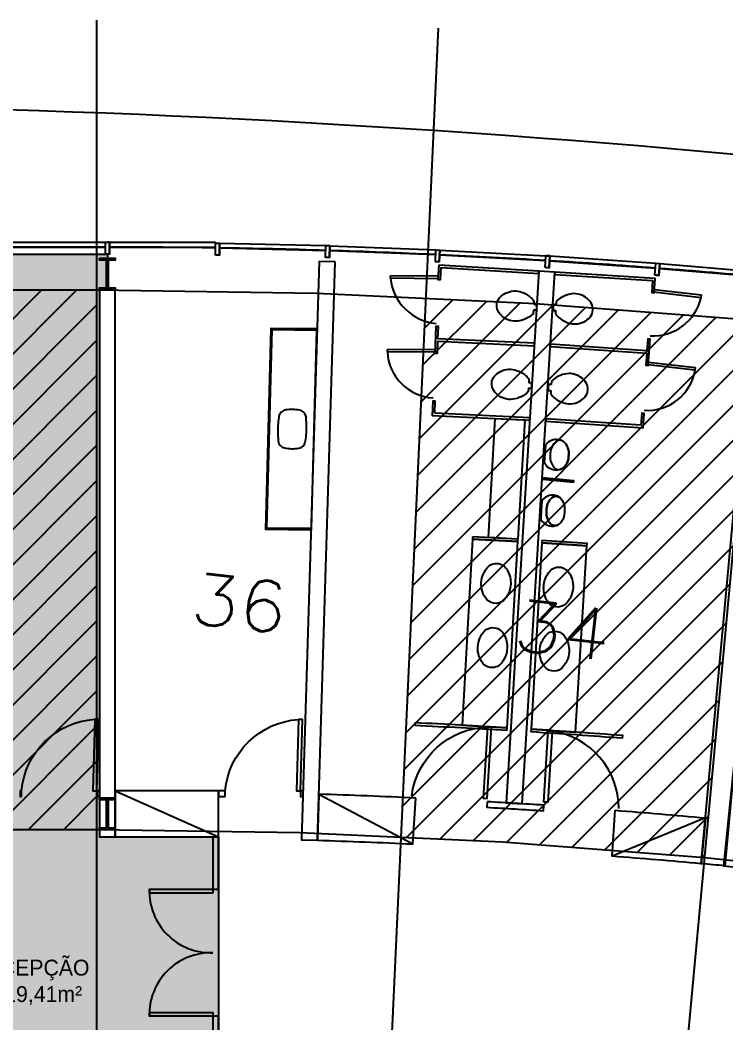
# Model space of a CAD drawing. Header units: millimetres. Extents: x -3 to 87.1, y -29 to 24.
# Drawn here: x 14.08 to 22.97, y 10.93 to 23.57 of the extents above; entities that cross this region are included whole.
import ezdxf
from ezdxf.enums import TextEntityAlignment as Align

# ---------------------------------------------------------------- set-up
doc = ezdxf.new("R2010")
doc.units = ezdxf.units.MM
for name, color, linetype in [('AR-AR', 3, 'Continuous'), ('AR-ARMÁRIO', 2, 'Continuous'), ('AR-DIV', 2, 'Continuous'), ('AR-ESQ', 2, 'Continuous'), ('AR-EST', 4, 'Continuous'), ('AR-PAR-ALV', 5, 'Continuous'), ('AR-PIS-EXT', 2, 'Continuous'), ('AR-POR', 1, 'Continuous'), ('AR-SAN', 2, 'Continuous'), ('AR-TXT', 2, 'Continuous'), ('MALHA PARA NUMERAÇÃO DE SALAS', 1, 'Continuous')]:
    doc.layers.add(name, color=color, linetype=linetype)
doc.styles.add('1-125', font='stylu.ttf', dxfattribs={"height": 0.2})
doc.styles.add('S20', font='simplex.shx', dxfattribs={"width": 1.1, "height": 0.2})

# ---------------------------------------------------------------- blocks, each defined once
blk = doc.blocks.new('numeracao de salas anexo2')
at = {"layer": 'MALHA PARA NUMERAÇÃO DE SALAS'}
h = blk.add_hatch(dxfattribs=at)
h.set_pattern_fill('ANSI31', color=256, scale=2.5, style=0)
h.set_pattern_definition([(45, (100.34865, 6.72668), (-0.2209709, 0.2209709), [])])
h.paths.add_polyline_path([(78.927, -20.555), (78, -19.715), (73.434, -24.754), (74.361, -25.594), (76.213, -27.272), (77.89, -28.792, -0.024814), (81.404, -22.799), (80.779, -22.233)])
h.paths.add_polyline_path([(79.491, -16.208), (84.057, -11.169), (82.205, -9.491), (81.279, -8.651), (76.713, -13.69)])
h.paths.add_polyline_path([(74.295, -16.358), (73.369, -15.519), (71.516, -13.84), (66.95, -18.879), (68.803, -20.558), (69.729, -21.397)])
h.paths.add_polyline_path([(73.934, -11.172), (78.5, -6.133), (76.423, -4.309), (75.358, -3.429), (71.029, -8.672), (72.014, -9.486)])
h.paths.add_polyline_path([(68.737, -11.448), (67.795, -10.67), (65.863, -9.172), (61.779, -14.609), (63.546, -15.979), (64.408, -16.691)])
h.paths.add_polyline_path([(62.875, -7.046), (61.865, -6.357), (59.804, -5.043), (56.237, -10.833), (58.123, -12.035), (59.047, -12.664)])
h.paths.add_polyline_path([(56.634, -3.201), (55.565, -2.608), (53.391, -1.489), (50.372, -7.582), (52.36, -8.605), (53.338, -9.147)])
h.paths.add_polyline_path([(50.065, 0.055), (48.946, 0.547), (46.679, 1.461), (44.232, -4.883), (46.306, -5.72), (47.33, -6.17)])
h.paths.add_polyline_path([(43.226, 2.693), (42.066, 3.08), (39.725, 3.782), (39.723, 3.782), (37.871, -2.76), (40.013, -3.403), (41.073, -3.757)])
h.paths.add_polyline_path([(36.172, 4.691), (34.985, 4.969), (32.586, 5.454), (31.342, -1.231), (33.533, -1.674), (34.622, -1.929)])
h.paths.add_polyline_path([(28.967, 6.042), (27.755, 6.201), (25.324, 6.463), (24.699, -0.308), (26.922, -0.548), (28.03, -0.702)])
h.paths.add_polyline_path([(21.666, 6.716), (20.444, 6.763), (18, 6.8), (18, 0), (20.236, -0.034), (21.353, -0.086)])
h.paths.add_polyline_path([(14.25, 6.8), (10.5, 6.8), (10.5, 0), (14.25, 0)])
h.paths.add_polyline_path([(6.75, 6.8), (3, 6.8), (3, 0), (6.75, 0)])
h.paths.add_polyline_path([(10.5, 10.4), (10.5, 17.2), (6.75, 17.2), (6.75, 10.4)])
h.paths.add_polyline_path([(14.25, 10.4), (15.5, 10.4), (18, 10.4), (18, 17.2), (14.25, 17.2)])
h.paths.add_polyline_path([(26.28, 16.819), (23.524, 17.03), (22.144, 17.094), (21.831, 10.302), (23.107, 10.243), (25.655, 10.048)])
h.paths.add_polyline_path([(33.245, 8.993), (34.489, 15.678), (31.765, 16.142), (30.396, 16.332), (29.461, 9.598), (30.726, 9.422)])
h.paths.add_polyline_path([(38.237, 7.904), (40.703, 7.246), (42.555, 13.789), (39.889, 14.501), (38.544, 14.816), (36.993, 8.196)])
h.paths.add_polyline_path([(45.577, 5.703), (47.975, 4.82), (50.422, 11.165), (47.828, 12.119), (46.517, 12.557), (44.365, 6.107)])
h.paths.add_polyline_path([(54.99, 1.737), (58.01, 7.829), (55.515, 9.019), (54.25, 9.575), (51.514, 3.35), (52.683, 2.836)])
h.paths.add_polyline_path([(68.025, -6.293), (72.108, -0.856), (69.873, 0.769), (68.731, 1.548), (64.902, -4.071), (65.958, -4.791)])
h.paths.add_polyline_path([(76.561, -24.818), (77.711, -24.951), (77.821, -23.997), (76.671, -23.864)], flags=24)
h.paths.add_polyline_path([(78.739, -13.55), (80.222, -13.722), (80.332, -12.768), (78.849, -12.596)], flags=24)
h.paths.add_polyline_path([(69.31, -18.502), (70.761, -18.67), (70.871, -17.716), (69.421, -17.549)], flags=24)
h.paths.add_polyline_path([(73.34, -8.308), (74.791, -8.476), (74.901, -7.522), (73.451, -7.355)], flags=24)
h.paths.add_polyline_path([(64.18, -13.723), (65.597, -13.886), (65.707, -12.933), (64.29, -12.769)], flags=24)
h.paths.add_polyline_path([(58.329, -9.683), (59.646, -9.835), (59.756, -8.882), (58.439, -8.729)], flags=24)
h.paths.add_polyline_path([(52.435, -6.034), (53.752, -6.186), (53.862, -5.232), (52.545, -5.08)], flags=24)
h.paths.add_polyline_path([(46.228, -3.039), (47.379, -3.172), (47.489, -2.219), (46.338, -2.086)], flags=24)
h.paths.add_polyline_path([(39.693, -0.644), (41.144, -0.811), (41.254, 0.142), (39.804, 0.31)], flags=24)
h.paths.add_polyline_path([(32.845, 0.986), (34.262, 0.823), (34.372, 1.776), (32.955, 1.94)], flags=24)
h.paths.add_polyline_path([(26.091, 2.326), (27.541, 2.159), (27.652, 3.112), (26.201, 3.28)], flags=24)
h.paths.add_polyline_path([(19.093, 2.686), (20.543, 2.518), (20.654, 3.472), (19.203, 3.64)], flags=24)
h.paths.add_polyline_path([(11.748, 2.729), (12.898, 2.596), (13.008, 3.55), (11.858, 3.683)], flags=24)
h.paths.add_polyline_path([(4.098, 2.746), (5.548, 2.579), (5.658, 3.532), (4.208, 3.7)], flags=24)
h.paths.add_polyline_path([(7.848, 12.946), (9.298, 12.779), (9.408, 13.732), (7.958, 13.9)], flags=24)
h.paths.add_polyline_path([(15.348, 12.946), (16.798, 12.779), (16.908, 13.732), (15.458, 13.9)], flags=24)
h.paths.add_polyline_path([(23.065, 12.526), (24.549, 12.355), (24.659, 13.308), (23.175, 13.48)], flags=24)
h.paths.add_polyline_path([(31.093, 11.335), (32.543, 11.168), (32.653, 12.121), (31.203, 12.289)], flags=24)
h.paths.add_polyline_path([(38.744, 9.676), (40.161, 9.513), (40.271, 10.466), (38.855, 10.63)], flags=24)
h.paths.add_polyline_path([(46.236, 7.202), (47.686, 7.035), (47.796, 7.988), (46.346, 8.156)], flags=24)
h.paths.add_polyline_path([(53.388, 4.184), (54.705, 4.031), (54.815, 4.985), (53.498, 5.137)], flags=24)
h.paths.add_polyline_path([(67.164, -3.639), (68.481, -3.791), (68.591, -2.837), (67.274, -2.685)], flags=24)
for p, q in [((18, -3.401), (18, 20.6)), ((21.197, -3.474), (22.3, 20.498)), ((24.386, -3.703), (26.592, 20.202))]:
    blk.add_line(p, q, dxfattribs=at)
for points in [[(0, 17.2), (18, 17.2), (20.763, 17.158), (23.524, 17.03), (26.28, 16.819), (29.027, 16.523), (31.765, 16.142), (34.489, 15.678), (37.203, 15.13), (39.889, 14.501), (42.555, 13.789), (45.207, 12.994), (47.828, 12.119), (50.422, 11.165), (52.985, 10.131), (55.515, 9.019), (58.01, 7.829), (60.467, 6.564)], [(59.496, -0.672), (57.262, 0.567), (54.99, 1.737), (52.683, 2.836), (50.344, 3.864), (47.975, 4.82), (45.577, 5.703), (43.153, 6.512), (40.706, 7.246), (38.237, 7.904), (35.754, 8.486), (35.754, 8.486), (33.245, 8.993), (30.726, 9.422), (28.195, 9.774), (25.655, 10.048), (23.107, 10.243), (20.555, 10.361), (18, 10.4), (15.5, 10.4), (13, 10.4), (10.5, 10.4), (0, 10.4)]]:
    blk.add_lwpolyline(points, dxfattribs=at)
at = {"layer": 'MALHA PARA NUMERAÇÃO DE SALAS', "color": 2, "style": 'S20', "width": 1.1}
for s, p in [('36', (19.757, 12.937)), ('34', (23.825, 12.599))]:
    blk.add_text(s, height=0.64, rotation=353.41, dxfattribs=at).set_placement(p, align=Align.CENTER)
blk = doc.blocks.new('A$C009E3A51')
blk.add_blockref('numeracao de salas anexo2', (-3.157, 0.008))
blk = doc.blocks.new('porta')
at = {"color": 2}
blk.add_lwpolyline([(0, 0), (0, 0.9), (0.05, 0.9), (0.05, 0)], close=True, dxfattribs=at)
at = {"color": 1}
blk.add_arc((-0.043, -0.091), 0.995, 3.8117, 84.6351, dxfattribs=at)

msp = doc.modelspace()

# ---------------------------------------------------------------- hatches: boundary and pattern name
at = {"layer": 'AR-AR', "transparency": 33554687}
h = msp.add_hatch(color=13, dxfattribs=at)
h.dxf.hatch_style = 1
h.paths.add_polyline_path([(16.578, 13.277), (15.077, 13.277), (15.078, 20.167), (15.178, 20.167), (15.178, 20.617), (12.678, 20.617), (10.178, 20.617), (7.678, 20.617), (5.178, 20.617), (2.679, 20.617), (0.303, 20.617), (0.303, 2.917), (11.428, 2.917), (15.178, 2.917), (16.292, 2.908), (17.371, 2.884), (17.372, 2.924), (17.579, 9.641), (16.428, 9.667), (16.428, 10.247), (16.578, 10.257)])
h.paths.add_polyline_path([(5.118, 13.337), (2.738, 13.337), (2.738, 13.797), (5.118, 13.797)], flags=16)
h.paths.add_polyline_path([(5.118, 10.197), (5.118, 9.737), (2.738, 9.737), (2.738, 10.197)], flags=16)
h.paths.add_polyline_path([(10.238, 13.337), (10.238, 13.797), (12.718, 13.797), (12.718, 13.337)], flags=16)
h.paths.add_polyline_path([(10.238, 10.197), (12.618, 10.197), (12.618, 9.737), (10.238, 9.737)], flags=16)

# ---------------------------------------------------------------- linework, layer by layer
msp.add_lwpolyline([(0.303, 20.617), (2.679, 20.617), (5.178, 20.617), (7.678, 20.617), (10.178, 20.617), (12.678, 20.617), (15.178, 20.617), (15.178, 20.167), (15.078, 20.167), (15.077, 13.277), (16.578, 13.277), (16.578, 10.257), (16.428, 10.247), (16.428, 9.667), (17.579, 9.641), (17.372, 2.924), (17.371, 2.884), (16.292, 2.908), (15.178, 2.917), (11.428, 2.917), (0.303, 2.917)], close=True, dxfattribs=at)
at = {"layer": 'AR-ARMÁRIO', "color": 1, "transparency": 33554687}
msp.add_line((15.278, 13.857), (16.578, 13.277), dxfattribs=at)
at = {"layer": 'AR-ARMÁRIO', "transparency": 33554687}
for points in [[(24.528, 14.56), (23.122, 14.716), (22.938, 12.913), (24.329, 12.771)], [(15.077, 13.277), (15.278, 13.277), (15.278, 13.767), (15.078, 13.767)]]:
    msp.add_lwpolyline(points, close=True, dxfattribs=at)
msp.add_lwpolyline([(16.578, 13.277), (16.578, 13.857), (15.278, 13.857), (15.278, 13.277), (16.578, 13.277)], dxfattribs=at)
for points in [[(19.062, 13.767, 0.003652), (17.842, 13.814), (17.823, 13.235, -0.003626), (19.026, 13.188)], [(21.573, 13.612, -0.003306), (22.71, 13.517), (22.657, 12.939, 0.003277), (21.537, 13.033)]]:
    msp.add_lwpolyline(points, format="xyb", close=True, dxfattribs=at)
at = {"layer": 'AR-ARMÁRIO', "color": 1, "transparency": 33554687}
for points in [[(17.842, 13.814), (19.026, 13.188)], [(22.71, 13.517), (21.537, 13.033)]]:
    msp.add_lwpolyline(points, dxfattribs=at)
at = {"layer": 'AR-DIV', "transparency": 33554687}
for p, q in [((20.653, 17.783), (21.052, 17.746)), ((20.655, 17.803), (21.053, 17.766)), ((21.052, 17.746), (21.053, 17.766))]:
    msp.add_line(p, q, dxfattribs=at)
for points in [[(19.352, 20.481), (19.342, 20.299), (19.372, 20.297), (19.381, 20.449), (20.613, 20.373), (20.614, 20.403)], [(19.352, 20.481), (19.342, 20.299), (19.372, 20.297), (19.381, 20.449), (20.613, 20.373), (20.614, 20.403)], [(20.814, 20.391), (20.812, 20.36), (22.044, 20.285), (22.034, 20.133), (22.064, 20.131), (22.077, 20.313)], [(20.814, 20.391), (20.812, 20.36), (22.044, 20.285), (22.034, 20.133), (22.064, 20.131), (22.077, 20.313)], [(19.342, 19.553), (19.348, 19.705), (19.317, 19.706), (19.304, 19.372), (19.334, 19.371), (19.34, 19.523), (20.557, 19.465), (20.559, 19.495)], [(19.342, 19.553), (19.348, 19.705), (19.317, 19.706), (19.304, 19.372), (19.334, 19.371), (19.34, 19.523), (20.557, 19.465), (20.559, 19.495)], [(20.758, 19.484), (20.757, 19.454), (21.971, 19.37), (21.959, 19.219), (21.989, 19.217), (22.015, 19.549), (21.985, 19.552), (21.973, 19.4)], [(20.758, 19.484), (20.757, 19.454), (21.971, 19.37), (21.959, 19.219), (21.989, 19.217), (22.015, 19.549), (21.985, 19.552), (21.973, 19.4)], [(19.301, 18.613), (19.307, 18.765), (19.276, 18.766), (19.269, 18.584), (20.499, 18.526), (20.501, 18.556)], [(19.301, 18.613), (19.307, 18.765), (19.276, 18.766), (19.269, 18.584), (20.499, 18.526), (20.501, 18.556)], [(20.701, 18.545), (20.699, 18.514), (21.925, 18.43), (21.939, 18.611), (21.909, 18.613), (21.898, 18.462)], [(20.701, 18.545), (20.699, 18.514), (21.925, 18.43), (21.939, 18.611), (21.909, 18.613), (21.898, 18.462)], [(19.776, 17.057), (19.775, 17.026), (20.347, 16.999), (20.349, 17.029)], [(19.776, 17.057), (19.775, 17.026), (20.347, 16.999), (20.349, 17.029)], [(20.652, 17.012), (20.65, 16.981), (21.219, 16.942), (21.221, 16.972)], [(20.652, 17.012), (20.65, 16.981), (21.219, 16.942), (21.221, 16.972)], [(14.096, 13.787), (14.096, 13.857), (14.078, 13.857), (14.078, 13.787)], [(15.078, 13.788), (15.078, 13.858), (15.046, 13.858), (15.047, 13.788)], [(16.661, 13.787), (16.661, 13.857), (16.578, 13.857), (16.578, 13.787)], [(17.643, 13.786), (17.643, 13.856), (17.611, 13.856), (17.611, 13.786)]]:
    msp.add_lwpolyline(points, close=True, dxfattribs=at)
for points in [[(19.051, 14.714), (19.05, 14.683, -0.003393), (20.21, 14.622), (20.212, 14.652, 0.003394)], [(19.051, 14.714), (19.05, 14.683, -0.003393), (20.21, 14.622), (20.212, 14.652, 0.003394)], [(20.515, 14.634), (20.513, 14.603, -0.003376), (21.666, 14.523), (21.669, 14.553, 0.003377)], [(20.515, 14.634), (20.513, 14.603, -0.003376), (21.666, 14.523), (21.669, 14.553, 0.003377)], [(19.961, 13.72), (19.956, 13.65, -0.002143), (20.671, 13.606), (20.675, 13.676, 0.002141)]]:
    msp.add_lwpolyline(points, format="xyb", close=True, dxfattribs=at)
for points in [[(16.508, 13.277), (16.508, 12.617), (16.578, 12.617), (16.578, 13.277)], [(16.578, 10.257), (16.578, 11.017), (16.508, 11.017), (16.508, 10.257)]]:
    msp.add_lwpolyline(points, dxfattribs=at)
at = {"layer": 'AR-ESQ', "color": 2, "transparency": 33554687}
for p, q in [((15.153, 20.617), (15.153, 20.767)), ((15.203, 20.767), (15.178, 20.767)), ((15.203, 20.617), (15.203, 20.767)), ((16.539, 20.607), (16.541, 20.757)), ((16.541, 20.757), (16.591, 20.756)), ((16.589, 20.606), (16.591, 20.756)), ((17.924, 20.575), (17.929, 20.725)), ((17.979, 20.724), (17.929, 20.725)), ((17.974, 20.574), (17.979, 20.724)), ((15.153, 20.707), (13.953, 20.707)), ((15.203, 20.617), (15.153, 20.617)), ((19.309, 20.522), (19.316, 20.672)), ((19.316, 20.672), (19.366, 20.67)), ((19.359, 20.52), (19.366, 20.67)), ((20.692, 20.449), (20.702, 20.598)), ((20.752, 20.595), (20.702, 20.598)), ((20.742, 20.445), (20.752, 20.595)), ((22.075, 20.353), (22.086, 20.503)), ((22.086, 20.503), (22.136, 20.499)), ((22.125, 20.349), (22.136, 20.499))]:
    msp.add_line(p, q, dxfattribs=at)
at = {"layer": 'AR-ESQ', "color": 1, "transparency": 33554687}
for points in [[(13.953, 20.767), (15.153, 20.767)], [(15.203, 20.767), (16.541, 20.767)], [(16.591, 20.756), (17.929, 20.725)], [(17.979, 20.724), (19.316, 20.672)], [(19.366, 20.67), (20.702, 20.598)], [(20.752, 20.595), (22.086, 20.503)], [(22.136, 20.499), (23.469, 20.386)]]:
    msp.add_lwpolyline(points, dxfattribs=at)
at = {"layer": 'AR-ESQ', "transparency": 33554687}
for points in [[(15.153, 20.617), (15.153, 20.767), (15.203, 20.767), (15.203, 20.617)], [(20.692, 20.449), (20.702, 20.598), (20.752, 20.595), (20.742, 20.445)]]:
    msp.add_lwpolyline(points, close=True, dxfattribs=at)
for points in [[(16.539, 20.607), (16.541, 20.757), (16.591, 20.756), (16.589, 20.606, 0.000138)], [(17.924, 20.575), (17.929, 20.725), (17.979, 20.724), (17.974, 20.574, 0.000138)], [(19.309, 20.522), (19.316, 20.672), (19.366, 20.67), (19.359, 20.52, 0.000138)], [(22.075, 20.353), (22.086, 20.503), (22.136, 20.499), (22.125, 20.349, 0.000138)]]:
    msp.add_lwpolyline(points, format="xyb", close=True, dxfattribs=at)
for points in [[(13.953, 20.707), (15.153, 20.707)], [(15.203, 20.707), (16.541, 20.707)], [(16.59, 20.696), (17.927, 20.665)], [(17.976, 20.664), (19.313, 20.612)], [(19.362, 20.61), (20.698, 20.538)], [(20.747, 20.535), (22.082, 20.443)], [(22.131, 20.439), (23.464, 20.327)]]:
    msp.add_lwpolyline(points, dxfattribs=at)
at = {"layer": 'AR-ESQ', "color": 2, "transparency": 33554687}
for radius, start, end in [(90.44, 89.13707, 89.98416), (90.35, 89.10538, 89.13709), (90.44, 88.2583, 89.10539), (90.44, 87.37954, 88.22663), (90.44, 86.50077, 87.34786), (90.35, 88.22661, 88.25832), (90.35, 87.34784, 87.37955), (90.44, 85.622, 86.46909), (90.35, 86.46908, 86.50078), (90.35, 85.59031, 85.62202), (90.44, 84.74323, 85.59033)]:
    msp.add_arc((15.178, -69.733), radius, start, end, dxfattribs=at)
at = {"layer": 'AR-EST', "transparency": 33554687}
for points in [[(15.078, 20.567), (15.278, 20.567), (15.278, 20.542), (15.188, 20.542), (15.188, 20.192), (15.278, 20.192), (15.278, 20.167), (15.078, 20.167), (15.078, 20.192), (15.168, 20.192), (15.168, 20.542), (15.078, 20.542), (15.078, 20.567)], [(15.078, 13.767), (15.278, 13.767), (15.278, 13.742), (15.188, 13.742), (15.188, 13.392), (15.278, 13.392), (15.278, 13.367), (15.078, 13.367), (15.078, 13.392), (15.168, 13.392), (15.168, 13.742), (15.078, 13.742), (15.078, 13.767)]]:
    msp.add_lwpolyline(points, dxfattribs=at)
at = {"layer": 'AR-PAR-ALV', "transparency": 33554687}
for points in [[(18.047, 20.521), (17.847, 20.527), (17.624, 13.241), (17.824, 13.235)], [(20.814, 20.391), (20.614, 20.403), (20.203, 13.706), (20.403, 13.694)], [(15.278, 20.167), (15.078, 20.167), (15.078, 13.767), (15.278, 13.767)]]:
    msp.add_lwpolyline(points, close=True, dxfattribs=at)
msp.add_lwpolyline([(23.29, 19.8), (23.588, 19.773), (22.955, 12.912, 0.000904), (22.657, 12.939), (23.29, 19.8)], format="xyb", dxfattribs=at)
at = {"layer": 'AR-PIS-EXT', "color": 1, "transparency": 33554687}
msp.add_arc((9.172, -129.853), 152.363, 83.32669, 93.43315, dxfattribs=at)
at = {"layer": 'AR-POR', "transparency": 33554687}
for p, q in [((19.342, 20.339), (18.743, 20.344)), ((18.743, 20.314), (18.743, 20.344)), ((19.342, 20.309), (18.743, 20.314)), ((19.342, 20.339), (19.342, 20.309)), ((22.064, 20.171), (22.061, 20.142)), ((22.061, 20.142), (22.656, 20.074)), ((22.064, 20.171), (22.66, 20.104)), ((22.656, 20.074), (22.66, 20.104)), ((19.304, 19.413), (18.705, 19.418)), ((18.705, 19.388), (18.705, 19.418)), ((19.304, 19.383), (18.705, 19.388)), ((19.304, 19.413), (19.304, 19.383)), ((21.989, 19.257), (21.986, 19.227)), ((21.986, 19.227), (22.581, 19.159)), ((21.989, 19.257), (22.585, 19.189)), ((22.581, 19.159), (22.585, 19.189))]:
    msp.add_line(p, q, dxfattribs=at)
at = {"layer": 'AR-POR', "color": 2, "transparency": 33554687}
for points in [[(16.507, 12.567), (15.707, 12.567), (15.707, 12.617), (16.507, 12.617), (16.507, 12.567)], [(16.507, 11.017), (15.707, 11.017), (15.707, 11.067), (16.507, 11.067), (16.507, 11.017)]]:
    msp.add_lwpolyline(points, dxfattribs=at)
at = {"layer": 'AR-POR', "transparency": 33554687}
for centre, radius, start, end in [((19.379, 20.383), 0.64, 186.2026, 264.4996), ((22.051, 20.208), 0.62, 266.6505, 347.4675), ((19.316, 19.417), 0.612, 182.7076, 266.6376), ((21.978, 19.262), 0.612, 266.3754, 350.3054), ((16.482, 12.592), 0.775, 178.1524, 271.8476), ((16.482, 11.042), 0.775, 88.1524, 181.8476)]:
    msp.add_arc(centre, radius, start, end, dxfattribs=at)
at = {"layer": 'AR-SAN', "color": 1, "transparency": 33554687}
for points in [[(20.193, 20.125, -0.107708), (20.296, 20.154, -0.104255), (20.396, 20.139, -0.082654), (20.494, 20.086, -0.060312), (20.55, 20.031, -0.161718), (20.552, 20.025), (20.551, 20.019), (20.551, 20.012), (20.55, 19.995, 0.449066), (20.558, 19.985), (20.567, 19.984, 0.123106), (20.572, 19.985, -0.172037), (20.581, 19.985, -0.102747), (20.583, 19.983, -0.149716), (20.584, 19.979), (20.582, 19.947), (20.58, 19.915, -0.149716), (20.579, 19.911, -0.102747), (20.577, 19.91, -0.172037), (20.568, 19.91, 0.123106), (20.562, 19.912), (20.553, 19.912, 0.449066), (20.544, 19.904), (20.543, 19.886), (20.543, 19.879), (20.542, 19.873, -0.161718), (20.54, 19.867, -0.060312), (20.478, 19.82, -0.082654), (20.374, 19.779, -0.104255), (20.273, 19.777, -0.107708), (20.174, 19.817, -0.088187), (20.107, 19.885, -0.163426), (20.082, 19.978, -0.163426), (20.118, 20.067, -0.088187)], [(20.193, 20.125, -0.107708), (20.296, 20.154, -0.104255), (20.396, 20.139, -0.082654), (20.494, 20.086, -0.060312), (20.55, 20.031, -0.161718), (20.552, 20.025), (20.551, 20.019), (20.551, 20.012), (20.55, 19.995, 0.449066), (20.558, 19.985), (20.567, 19.984, 0.123106), (20.572, 19.985, -0.172037), (20.581, 19.985, -0.102747), (20.583, 19.983, -0.149716), (20.584, 19.979), (20.582, 19.947), (20.58, 19.915, -0.149716), (20.579, 19.911, -0.102747), (20.577, 19.91, -0.172037), (20.568, 19.91, 0.123106), (20.562, 19.912), (20.553, 19.912, 0.449066), (20.544, 19.904), (20.543, 19.886), (20.543, 19.879), (20.542, 19.873, -0.161718), (20.54, 19.867, -0.060312), (20.478, 19.82, -0.082654), (20.374, 19.779, -0.104255), (20.273, 19.777, -0.107708), (20.174, 19.817, -0.088187), (20.107, 19.885, -0.163426), (20.082, 19.978, -0.163426), (20.118, 20.067, -0.088187)], [(21.201, 20.075, 0.107708), (21.102, 20.116, 0.104255), (21.001, 20.114, 0.082654), (20.897, 20.073, 0.060312), (20.835, 20.026, 0.161718), (20.833, 20.02), (20.832, 20.014), (20.832, 20.007), (20.831, 19.989, -0.449066), (20.822, 19.981), (20.813, 19.981, -0.123106), (20.807, 19.983, 0.172037), (20.798, 19.983, 0.102747), (20.796, 19.982, 0.149716), (20.795, 19.978), (20.793, 19.946), (20.791, 19.914, 0.149716), (20.792, 19.91, 0.102747), (20.794, 19.908, 0.172037), (20.803, 19.908, -0.123106), (20.808, 19.909), (20.817, 19.908, -0.449066), (20.825, 19.898), (20.824, 19.881), (20.824, 19.874), (20.824, 19.868, 0.161718), (20.825, 19.862, 0.060312), (20.881, 19.807, 0.082654), (20.979, 19.754, 0.104255), (21.079, 19.739, 0.107708), (21.182, 19.767, 0.088187), (21.257, 19.826, 0.163426), (21.293, 19.915, 0.163426), (21.268, 20.008, 0.088187)], [(21.201, 20.075, 0.107708), (21.102, 20.116, 0.104255), (21.001, 20.114, 0.082654), (20.897, 20.073, 0.060312), (20.835, 20.026, 0.161718), (20.833, 20.02), (20.832, 20.014), (20.832, 20.007), (20.831, 19.989, -0.449066), (20.822, 19.981), (20.813, 19.981, -0.123106), (20.807, 19.983, 0.172037), (20.798, 19.983, 0.102747), (20.796, 19.982, 0.149716), (20.795, 19.978), (20.793, 19.946), (20.791, 19.914, 0.149716), (20.792, 19.91, 0.102747), (20.794, 19.908, 0.172037), (20.803, 19.908, -0.123106), (20.808, 19.909), (20.817, 19.908, -0.449066), (20.825, 19.898), (20.824, 19.881), (20.824, 19.874), (20.824, 19.868, 0.161718), (20.825, 19.862, 0.060312), (20.881, 19.807, 0.082654), (20.979, 19.754, 0.104255), (21.079, 19.739, 0.107708), (21.182, 19.767, 0.088187), (21.257, 19.826, 0.163426), (21.293, 19.915, 0.163426), (21.268, 20.008, 0.088187)], [(20.019, 18.993, -0.163426), (20.055, 19.082, -0.088187), (20.129, 19.14, -0.107708), (20.232, 19.169, -0.104255), (20.333, 19.154, -0.082654), (20.431, 19.101, -0.060312), (20.486, 19.046, -0.161718), (20.488, 19.04), (20.488, 19.034), (20.487, 19.027), (20.486, 19.01, 0.449066), (20.494, 19), (20.503, 18.999, 0.123106), (20.509, 19, -0.172037), (20.518, 19, -0.102747), (20.52, 18.998, -0.149716), (20.521, 18.994), (20.519, 18.962), (20.517, 18.93, -0.149716), (20.515, 18.926, -0.102747), (20.513, 18.925, -0.172037), (20.504, 18.925, 0.123106), (20.499, 18.927), (20.49, 18.927, 0.449066), (20.481, 18.919), (20.48, 18.901), (20.479, 18.894), (20.479, 18.888, -0.161718), (20.476, 18.882, -0.060312), (20.415, 18.835, -0.082654), (20.311, 18.794, -0.104255), (20.209, 18.792, -0.107708), (20.11, 18.832, -0.088187), (20.044, 18.9, -0.163426)], [(20.019, 18.993, -0.163426), (20.055, 19.082, -0.088187), (20.129, 19.14, -0.107708), (20.232, 19.169, -0.104255), (20.333, 19.154, -0.082654), (20.431, 19.101, -0.060312), (20.486, 19.046, -0.161718), (20.488, 19.04), (20.488, 19.034), (20.487, 19.027), (20.486, 19.01, 0.449066), (20.494, 19), (20.503, 18.999, 0.123106), (20.509, 19, -0.172037), (20.518, 19, -0.102747), (20.52, 18.998, -0.149716), (20.521, 18.994), (20.519, 18.962), (20.517, 18.93, -0.149716), (20.515, 18.926, -0.102747), (20.513, 18.925, -0.172037), (20.504, 18.925, 0.123106), (20.499, 18.927), (20.49, 18.927, 0.449066), (20.481, 18.919), (20.48, 18.901), (20.479, 18.894), (20.479, 18.888, -0.161718), (20.476, 18.882, -0.060312), (20.415, 18.835, -0.082654), (20.311, 18.794, -0.104255), (20.209, 18.792, -0.107708), (20.11, 18.832, -0.088187), (20.044, 18.9, -0.163426)], [(21.231, 18.909, 0.163426), (21.206, 19.002, 0.088187), (21.139, 19.069, 0.107708), (21.04, 19.11, 0.104255), (20.939, 19.107, 0.082654), (20.835, 19.067, 0.060312), (20.773, 19.019, 0.161718), (20.771, 19.013), (20.77, 19.007), (20.77, 19), (20.769, 18.983, -0.449066), (20.76, 18.974), (20.751, 18.975, -0.123106), (20.745, 18.976, 0.172037), (20.736, 18.977, 0.102747), (20.734, 18.975, 0.149716), (20.733, 18.972), (20.731, 18.94), (20.729, 18.907, 0.149716), (20.73, 18.903, 0.102747), (20.732, 18.902, 0.172037), (20.74, 18.901, -0.123106), (20.746, 18.902), (20.755, 18.902, -0.449066), (20.763, 18.892), (20.762, 18.874), (20.762, 18.867), (20.761, 18.862, 0.161718), (20.763, 18.855, 0.060312), (20.818, 18.8, 0.082654), (20.917, 18.748, 0.104255), (21.017, 18.733, 0.107708), (21.12, 18.761, 0.088187), (21.195, 18.82, 0.163426)], [(21.231, 18.909, 0.163426), (21.206, 19.002, 0.088187), (21.139, 19.069, 0.107708), (21.04, 19.11, 0.104255), (20.939, 19.107, 0.082654), (20.835, 19.067, 0.060312), (20.773, 19.019, 0.161718), (20.771, 19.013), (20.77, 19.007), (20.77, 19), (20.769, 18.983, -0.449066), (20.76, 18.974), (20.751, 18.975, -0.123106), (20.745, 18.976, 0.172037), (20.736, 18.977, 0.102747), (20.734, 18.975, 0.149716), (20.733, 18.972), (20.731, 18.94), (20.729, 18.907, 0.149716), (20.73, 18.903, 0.102747), (20.732, 18.902, 0.172037), (20.74, 18.901, -0.123106), (20.746, 18.902), (20.755, 18.902, -0.449066), (20.763, 18.892), (20.762, 18.874), (20.762, 18.867), (20.761, 18.862, 0.161718), (20.763, 18.855, 0.060312), (20.818, 18.8, 0.082654), (20.917, 18.748, 0.104255), (21.017, 18.733, 0.107708), (21.12, 18.761, 0.088187), (21.195, 18.82, 0.163426)], [(17.687, 18.409, 0.023279), (17.686, 18.452, 0.01916), (17.681, 18.551, 0.021277), (17.681, 18.557, 0.022101), (17.68, 18.567, 0.137935), (17.655, 18.62, 0.168041), (17.602, 18.651, 0.040113), (17.512, 18.661, 0.040113), (17.421, 18.656, 0.168041), (17.366, 18.627, 0.137935), (17.339, 18.576, 0.022101), (17.337, 18.566, 0.021277), (17.337, 18.56, 0.01916), (17.326, 18.461, 0.023279), (17.323, 18.419, 0.023279), (17.324, 18.377, 0.01916), (17.329, 18.277, 0.021277), (17.33, 18.272, 0.022101), (17.331, 18.262, 0.137935), (17.355, 18.209, 0.168041), (17.409, 18.177, 0.040113), (17.499, 18.167, 0.040113), (17.589, 18.173, 0.168041), (17.644, 18.201, 0.137935), (17.671, 18.253, 0.022101), (17.673, 18.263, 0.021277), (17.674, 18.268, 0.01916), (17.684, 18.367, 0.023279)], [(17.687, 18.409, 0.023279), (17.686, 18.452, 0.01916), (17.681, 18.551, 0.021277), (17.681, 18.557, 0.022101), (17.68, 18.567, 0.137935), (17.655, 18.62, 0.168041), (17.602, 18.651, 0.040113), (17.512, 18.661, 0.040113), (17.421, 18.656, 0.168041), (17.366, 18.627, 0.137935), (17.339, 18.576, 0.022101), (17.337, 18.566, 0.021277), (17.337, 18.56, 0.01916), (17.326, 18.461, 0.023279), (17.323, 18.419, 0.023279), (17.324, 18.377, 0.01916), (17.329, 18.277, 0.021277), (17.33, 18.272, 0.022101), (17.331, 18.262, 0.137935), (17.355, 18.209, 0.168041), (17.409, 18.177, 0.040113), (17.499, 18.167, 0.040113), (17.589, 18.173, 0.168041), (17.644, 18.201, 0.137935), (17.671, 18.253, 0.022101), (17.673, 18.263, 0.021277), (17.674, 18.268, 0.01916), (17.684, 18.367, 0.023279)], [(20.96, 18.217, -0.027927), (20.973, 18.19, -0.022672), (20.984, 18.161, -0.08407), (20.99, 18.117, -0.008051), (20.989, 18.083), (20.988, 18.082), (20.988, 18.08, -0.008051), (20.986, 18.047, -0.08407), (20.974, 18.003, -0.022672), (20.96, 17.976, -0.027927), (20.944, 17.951, -0.111704), (20.892, 17.91, -0.032298), (20.875, 17.903, -0.34805), (20.687, 17.979, -0.171293), (20.684, 17.988), (20.691, 18.1), (20.699, 18.212, -0.171293), (20.702, 18.221, -0.34805), (20.898, 18.273, -0.032298), (20.915, 18.264, -0.111704)], [(20.96, 18.217, -0.027927), (20.973, 18.19, -0.022672), (20.984, 18.161, -0.08407), (20.99, 18.117, -0.008051), (20.989, 18.083), (20.988, 18.082), (20.988, 18.08, -0.008051), (20.986, 18.047, -0.08407), (20.974, 18.003, -0.022672), (20.96, 17.976, -0.027927), (20.944, 17.951, -0.111704), (20.892, 17.91, -0.032298), (20.875, 17.903, -0.34805), (20.687, 17.979, -0.171293), (20.684, 17.988), (20.691, 18.1), (20.699, 18.212, -0.171293), (20.702, 18.221, -0.34805), (20.898, 18.273, -0.032298), (20.915, 18.264, -0.111704)], [(20.984, 18.161, 0.022672), (20.973, 18.19, 0.027927), (20.96, 18.217, 0.111704), (20.915, 18.264, 0.311697), (20.826, 18.255, 0.114611), (20.781, 18.196, 0.100603), (20.757, 18.112), (20.755, 18.08, 0.100603), (20.768, 17.994, 0.114611), (20.806, 17.93, 0.311697), (20.892, 17.91, 0.111704), (20.944, 17.951, 0.027927), (20.96, 17.976, 0.022672), (20.974, 18.003, 0.08407), (20.986, 18.047, 0.008051), (20.988, 18.08), (20.988, 18.082), (20.989, 18.083, 0.008051), (20.99, 18.117, 0.08407)], [(20.984, 18.161, 0.022672), (20.973, 18.19, 0.027927), (20.96, 18.217, 0.111704), (20.915, 18.264, 0.311697), (20.826, 18.255, 0.114611), (20.781, 18.196, 0.100603), (20.757, 18.112), (20.755, 18.08, 0.100603), (20.768, 17.994, 0.114611), (20.806, 17.93, 0.311697), (20.892, 17.91, 0.111704), (20.944, 17.951, 0.027927), (20.96, 17.976, 0.022672), (20.974, 18.003, 0.08407), (20.986, 18.047, 0.008051), (20.988, 18.08), (20.988, 18.082), (20.989, 18.083, 0.008051), (20.99, 18.117, 0.08407)], [(20.732, 17.491, -0.114611), (20.778, 17.55, -0.311697), (20.866, 17.558, 0.032298), (20.85, 17.568, 0.34805), (20.654, 17.516, 0.162816), (20.65, 17.508), (20.643, 17.395), (20.636, 17.282, 0.162816), (20.639, 17.274, 0.34805), (20.826, 17.198, 0.032298), (20.844, 17.205, -0.311697), (20.757, 17.225, -0.114611), (20.72, 17.289, -0.100603), (20.707, 17.375), (20.709, 17.407, -0.100603)], [(20.732, 17.491, -0.114611), (20.778, 17.55, -0.311697), (20.866, 17.558, 0.032298), (20.85, 17.568, 0.34805), (20.654, 17.516, 0.162816), (20.65, 17.508), (20.643, 17.395), (20.636, 17.282, 0.162816), (20.639, 17.274, 0.34805), (20.826, 17.198, 0.032298), (20.844, 17.205, -0.311697), (20.757, 17.225, -0.114611), (20.72, 17.289, -0.100603), (20.707, 17.375), (20.709, 17.407, -0.100603)], [(20.911, 17.271, 0.022672), (20.926, 17.298, 0.08407), (20.937, 17.342, 0.008051), (20.94, 17.375), (20.94, 17.376), (20.94, 17.378, 0.008051), (20.942, 17.411, 0.08407), (20.936, 17.456, 0.022672), (20.925, 17.485, 0.027927), (20.912, 17.512, 0.111704), (20.866, 17.558, 0.311697), (20.778, 17.55, 0.114611), (20.732, 17.491, 0.100603), (20.709, 17.407), (20.707, 17.375, 0.100603), (20.72, 17.289, 0.114611), (20.757, 17.225, 0.309836), (20.844, 17.205, 0.001697), (20.844, 17.205, 0.111704), (20.895, 17.246, 0.027927)], [(20.911, 17.271, 0.022672), (20.926, 17.298, 0.08407), (20.937, 17.342, 0.008051), (20.94, 17.375), (20.94, 17.376), (20.94, 17.378, 0.008051), (20.942, 17.411, 0.08407), (20.936, 17.456, 0.022672), (20.925, 17.485, 0.027927), (20.912, 17.512, 0.111704), (20.866, 17.558, 0.311697), (20.778, 17.55, 0.114611), (20.732, 17.491, 0.100603), (20.709, 17.407), (20.707, 17.375, 0.100603), (20.72, 17.289, 0.114611), (20.757, 17.225, 0.309836), (20.844, 17.205, 0.001697), (20.844, 17.205, 0.111704), (20.895, 17.246, 0.027927)], [(20.347, 16.999), (19.775, 17.026), (19.645, 14.684, -0.001657), (20.212, 14.652)], [(20.347, 16.999), (19.775, 17.026), (19.645, 14.684, -0.001657), (20.212, 14.652)], [(21.219, 16.942), (20.65, 16.981), (20.515, 14.634, -0.00164), (21.075, 14.596)], [(21.219, 16.942), (20.65, 16.981), (20.515, 14.634, -0.00164), (21.075, 14.596)], [(20.077, 16.218, -0.221372), (19.957, 16.267, -0.18588), (19.888, 16.479, -0.18588), (19.977, 16.683, -0.221372), (20.101, 16.72, -0.12568), (20.174, 16.688, -0.090827), (20.217, 16.634, -0.145664), (20.258, 16.461, -0.145664), (20.201, 16.294, -0.090827), (20.152, 16.244, -0.12568)], [(20.077, 16.218, -0.221372), (19.957, 16.267, -0.18588), (19.888, 16.479, -0.18588), (19.977, 16.683, -0.221372), (20.101, 16.72, -0.12568), (20.174, 16.688, -0.090827), (20.217, 16.634, -0.145664), (20.258, 16.461, -0.145664), (20.201, 16.294, -0.090827), (20.152, 16.244, -0.12568)], [(20.825, 16.175, -0.12568), (20.753, 16.209, -0.090827), (20.711, 16.264, -0.145664), (20.674, 16.437, -0.145664), (20.734, 16.603, -0.090827), (20.784, 16.653, -0.12568), (20.86, 16.676, -0.221372), (20.979, 16.625, -0.18588), (21.043, 16.412, -0.18588), (20.95, 16.209, -0.221372)], [(20.825, 16.175, -0.12568), (20.753, 16.209, -0.090827), (20.711, 16.264, -0.145664), (20.674, 16.437, -0.145664), (20.734, 16.603, -0.090827), (20.784, 16.653, -0.12568), (20.86, 16.676, -0.221372), (20.979, 16.625, -0.18588), (21.043, 16.412, -0.18588), (20.95, 16.209, -0.221372)], [(20.129, 15.88, -0.090827), (20.172, 15.825, -0.145664), (20.213, 15.653, -0.145664), (20.156, 15.485, -0.090827), (20.108, 15.435, -0.12568), (20.032, 15.41, -0.221372), (19.912, 15.459, -0.18588), (19.844, 15.671, -0.18588), (19.932, 15.875, -0.221372), (20.056, 15.912, -0.12568)], [(20.129, 15.88, -0.090827), (20.172, 15.825, -0.145664), (20.213, 15.653, -0.145664), (20.156, 15.485, -0.090827), (20.108, 15.435, -0.12568), (20.032, 15.41, -0.221372), (19.912, 15.459, -0.18588), (19.844, 15.671, -0.18588), (19.932, 15.875, -0.221372), (20.056, 15.912, -0.12568)], [(20.776, 15.367, -0.12568), (20.704, 15.401, -0.090827), (20.662, 15.456, -0.145664), (20.624, 15.629, -0.145664), (20.685, 15.795, -0.090827), (20.734, 15.845, -0.12568), (20.81, 15.868, -0.221372), (20.929, 15.817, -0.18588), (20.993, 15.604, -0.18588), (20.901, 15.401, -0.221372)], [(20.776, 15.367, -0.12568), (20.704, 15.401, -0.090827), (20.662, 15.456, -0.145664), (20.624, 15.629, -0.145664), (20.685, 15.795, -0.090827), (20.734, 15.845, -0.12568), (20.81, 15.868, -0.221372), (20.929, 15.817, -0.18588), (20.993, 15.604, -0.18588), (20.901, 15.401, -0.221372)]]:
    msp.add_lwpolyline(points, format="xyb", close=True, dxfattribs=at)
for points in [[(17.25, 19.667), (17.816, 19.661), (17.817, 19.676), (17.235, 19.682), (17.168, 17.153), (17.748, 17.147), (17.749, 17.162), (17.184, 17.168)], [(17.25, 19.667), (17.816, 19.661), (17.817, 19.676), (17.235, 19.682), (17.168, 17.153), (17.748, 17.147), (17.749, 17.162), (17.184, 17.168)], [(17.816, 19.661), (17.25, 19.667), (17.184, 17.168), (17.749, 17.162)], [(17.816, 19.661), (17.25, 19.667), (17.184, 17.168), (17.749, 17.162)], [(20.062, 18.547), (20.436, 18.53), (20.348, 17.029), (19.979, 17.047)], [(20.062, 18.547), (20.436, 18.53), (20.348, 17.029), (19.979, 17.047)]]:
    msp.add_lwpolyline(points, close=True, dxfattribs=at)

# ---------------------------------------------------------------- block references
at = {"layer": 'AR-POR', "color": 2, "transparency": 33554687, "xscale": -1.000036664116957, "yscale": 1.000036664116957, "zscale": 1.000036664116957}
for p, rotation in [((15.046, 13.858), 358.5722831244583), ((17.611, 13.856), 358.4789757426065)]:
    msp.add_blockref('porta', p, dxfattribs=dict(at, rotation=rotation))
at = {"layer": 'AR-POR', "transparency": 33554687, "xscale": -0.9999962157620748, "yscale": 0.9999962157620528, "zscale": 0.9999962157620724, "rotation": 356.4625380808149}
msp.add_blockref('porta', (19.961, 13.76), dxfattribs=at)
at = {"layer": 'AR-POR', "transparency": 33554687, "rotation": 356.4867586252021}
msp.add_blockref('porta', (20.675, 13.716), dxfattribs=at)
at = {"layer": 'MALHA PARA NUMERAÇÃO DE SALAS', "color": 6, "transparency": 33554687}
msp.add_blockref('A$C009E3A51', (0.204, 2.959), dxfattribs=at)

# ---------------------------------------------------------------- texts
at = {"layer": 'AR-TXT', "color": 2, "transparency": 33554687, "insert": (14.202, 11.445), "char_height": 0.2, "attachment_point": 5, "style": '1-125'}
msp.add_mtext('RECEPÇÃO\\PA=19,41m²', dxfattribs=at)

doc.saveas('drawing.dxf')
